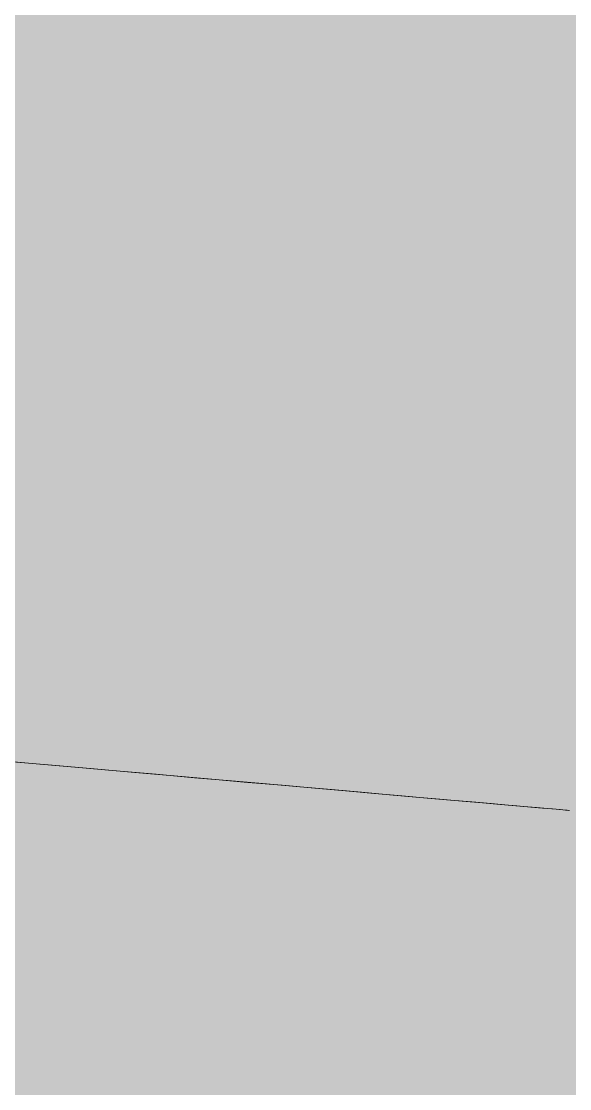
# Model space of a CAD drawing. Header units: millimetres. Extents: x 632 to 546626, y -3890 to 22200.
# Drawn here: x 389767.731 to 389769.731, y 16887.48 to 16891.371 of the extents above; entities that cross this region are included whole.
import ezdxf

# ---------------------------------------------------------------- set-up
doc = ezdxf.new("R2010")
doc.units = ezdxf.units.MM
doc.layers.add('A-270-M_ROOF', color=132, linetype='Continuous', lineweight=13)
doc.layers.add('A-770-ME_FFE_SA', color=91, linetype='Continuous', lineweight=13)

# ---------------------------------------------------------------- blocks, each defined once
blk = doc.blocks.new('Static Line_Sayfa_Metal Deck_Pan Mount - Up to 15 _ pitch - Max 2 Users-1845519-S6_501-SECTION A6')
at = {"layer": 'A-770-ME_FFE_SA', "lineweight": 5, "transparency": 33554432}
for points in [[(4567736.1194, 16883.1307), (4567740.3464, 16931.4452), (4567541.1074, 16948.8763), (4567536.8805, 16900.5619), (4567715.6604, 16884.9207)], [(4567736.1194, 16883.1307), (4567740.3464, 16931.4452), (4567541.1074, 16948.8763), (4567536.8805, 16900.5619), (4567715.6604, 16884.9207)], [(4567736.1194, 16883.1307), (4567740.3464, 16931.4452), (4567541.1074, 16948.8763), (4567536.8805, 16900.5619), (4567715.6604, 16884.9207)], [(4567736.1194, 16883.1307), (4567740.3464, 16931.4452), (4567541.1074, 16948.8763), (4567536.8805, 16900.5619), (4567715.6604, 16884.9207)], [(4567736.1194, 16883.1307), (4567740.3464, 16931.4452), (4567541.1074, 16948.8763), (4567536.8805, 16900.5619), (4567715.6604, 16884.9207)], [(4567736.1194, 16883.1307), (4567740.3464, 16931.4452), (4567541.1074, 16948.8763), (4567536.8805, 16900.5619), (4567715.6604, 16884.9207)], [(4567736.1194, 16883.1307), (4567740.3464, 16931.4452), (4567541.1074, 16948.8763), (4567536.8805, 16900.5619), (4567715.6604, 16884.9207)], [(4567736.1194, 16883.1307), (4567740.3464, 16931.4452), (4567541.1074, 16948.8763), (4567536.8805, 16900.5619), (4567715.6604, 16884.9207)], [(4567736.1194, 16883.1307), (4567740.3464, 16931.4452), (4567541.1075, 16948.8763), (4567536.8805, 16900.5619), (4567715.6604, 16884.9207)], [(4567736.1194, 16883.1307), (4567740.3464, 16931.4452), (4567541.1074, 16948.8763), (4567536.8805, 16900.5619), (4567715.6604, 16884.9207)], [(4567735.9451, 16881.1383), (4567740.1721, 16929.4528), (4567540.9331, 16946.8839), (4567536.7062, 16898.5695), (4567715.6604, 16882.913)], [(4567735.9451, 16881.1383), (4567740.1721, 16929.4528), (4567540.9331, 16946.8839), (4567536.7062, 16898.5695), (4567715.6604, 16882.913)], [(4567735.9451, 16881.1383), (4567740.1721, 16929.4528), (4567540.9331, 16946.8839), (4567536.7062, 16898.5695), (4567715.6604, 16882.913)], [(4567735.9451, 16881.1383), (4567740.1721, 16929.4528), (4567540.9331, 16946.8839), (4567536.7062, 16898.5695), (4567715.6604, 16882.913)], [(4567735.9451, 16881.1383), (4567740.1721, 16929.4528), (4567540.9331, 16946.8839), (4567536.7062, 16898.5695), (4567715.6604, 16882.913)], [(4567735.9451, 16881.1383), (4567740.1721, 16929.4528), (4567540.9331, 16946.8839), (4567536.7062, 16898.5695), (4567715.6604, 16882.913)], [(4567735.9451, 16881.1383), (4567740.1721, 16929.4528), (4567540.9331, 16946.8839), (4567536.7062, 16898.5695), (4567715.6604, 16882.913)], [(4567735.9451, 16881.1383), (4567740.1721, 16929.4528), (4567540.9331, 16946.8839), (4567536.7062, 16898.5695), (4567715.6604, 16882.913)], [(4567735.9451, 16881.1383), (4567740.1721, 16929.4528), (4567540.9331, 16946.8839), (4567536.7062, 16898.5695), (4567715.6604, 16882.913)], [(4567735.9451, 16881.1383), (4567740.1721, 16929.4528), (4567540.9331, 16946.8839), (4567536.7062, 16898.5695), (4567715.6604, 16882.913)]]:
    blk.add_hatch(color=256, dxfattribs=at).paths.add_polyline_path(points)
at = {"layer": 'A-770-ME_FFE_SA', "lineweight": 5}
for p, q in [((4567725.3247, 16888.6651), (4567725.1641, 16888.6791)), ((4567725.3247, 16888.6651), (4567725.1641, 16888.6791)), ((4567725.3247, 16888.6651), (4567725.1641, 16888.6791)), ((4567725.3247, 16888.6651), (4567725.1641, 16888.6791)), ((4567725.3247, 16888.6651), (4567725.1641, 16888.6791)), ((4567725.3247, 16888.6651), (4567725.1641, 16888.6791)), ((4567725.3247, 16888.6651), (4567725.1641, 16888.6791)), ((4567725.3247, 16888.6651), (4567725.1641, 16888.6791)), ((4567725.3247, 16888.6651), (4567725.1641, 16888.6791)), ((4567725.3247, 16888.6651), (4567725.1641, 16888.6791)), ((4567725.2386, 16888.6726), (4567725.397, 16888.6588)), ((4567725.2386, 16888.6726), (4567725.397, 16888.6588)), ((4567725.2386, 16888.6726), (4567725.397, 16888.6588)), ((4567725.2386, 16888.6726), (4567725.397, 16888.6588)), ((4567725.2386, 16888.6726), (4567725.397, 16888.6588)), ((4567725.2386, 16888.6726), (4567725.397, 16888.6588)), ((4567725.2386, 16888.6726), (4567725.397, 16888.6588)), ((4567725.2386, 16888.6726), (4567725.397, 16888.6588)), ((4567725.2386, 16888.6726), (4567725.397, 16888.6588)), ((4567725.2386, 16888.6726), (4567725.397, 16888.6588)), ((4567725.4805, 16888.6515), (4567725.3247, 16888.6651)), ((4567725.4805, 16888.6515), (4567725.3247, 16888.6651)), ((4567725.4805, 16888.6515), (4567725.3247, 16888.6651)), ((4567725.4805, 16888.6515), (4567725.3247, 16888.6651)), ((4567725.4805, 16888.6515), (4567725.3247, 16888.6651)), ((4567725.4805, 16888.6515), (4567725.3247, 16888.6651)), ((4567725.4805, 16888.6515), (4567725.3247, 16888.6651)), ((4567725.4805, 16888.6515), (4567725.3247, 16888.6651)), ((4567725.4805, 16888.6515), (4567725.3247, 16888.6651)), ((4567725.4805, 16888.6515), (4567725.3247, 16888.6651)), ((4567725.397, 16888.6588), (4567725.5506, 16888.6453)), ((4567725.397, 16888.6588), (4567725.5506, 16888.6453)), ((4567725.397, 16888.6588), (4567725.5506, 16888.6453)), ((4567725.397, 16888.6588), (4567725.5506, 16888.6453)), ((4567725.397, 16888.6588), (4567725.5506, 16888.6453)), ((4567725.397, 16888.6588), (4567725.5506, 16888.6453)), ((4567725.397, 16888.6588), (4567725.5506, 16888.6453)), ((4567725.397, 16888.6588), (4567725.5506, 16888.6453)), ((4567725.397, 16888.6588), (4567725.5506, 16888.6453)), ((4567725.397, 16888.6588), (4567725.5506, 16888.6453)), ((4567725.6313, 16888.6383), (4567725.4805, 16888.6515)), ((4567725.6313, 16888.6383), (4567725.4805, 16888.6515)), ((4567725.6313, 16888.6383), (4567725.4805, 16888.6515)), ((4567725.6313, 16888.6383), (4567725.4805, 16888.6515)), ((4567725.6313, 16888.6383), (4567725.4805, 16888.6515)), ((4567725.6313, 16888.6383), (4567725.4805, 16888.6515)), ((4567725.6313, 16888.6383), (4567725.4805, 16888.6515)), ((4567725.6313, 16888.6383), (4567725.4805, 16888.6515)), ((4567725.6313, 16888.6383), (4567725.4805, 16888.6515)), ((4567725.6313, 16888.6383), (4567725.4805, 16888.6515)), ((4567725.5506, 16888.6453), (4567725.6989, 16888.6324)), ((4567725.5506, 16888.6453), (4567725.6989, 16888.6324)), ((4567725.5506, 16888.6453), (4567725.6989, 16888.6324)), ((4567725.5506, 16888.6453), (4567725.6989, 16888.6324)), ((4567725.5506, 16888.6453), (4567725.6989, 16888.6324)), ((4567725.5506, 16888.6453), (4567725.6989, 16888.6324)), ((4567725.5506, 16888.6453), (4567725.6989, 16888.6324)), ((4567725.5506, 16888.6453), (4567725.6989, 16888.6324)), ((4567725.5506, 16888.6453), (4567725.6989, 16888.6324)), ((4567725.5506, 16888.6453), (4567725.6989, 16888.6324)), ((4567725.5506, 16888.6453), (4567725.6989, 16888.6324)), ((4567725.7767, 16888.6255), (4567725.6313, 16888.6383)), ((4567725.7767, 16888.6255), (4567725.6313, 16888.6383)), ((4567725.7767, 16888.6255), (4567725.6313, 16888.6383)), ((4567725.7767, 16888.6255), (4567725.6313, 16888.6383)), ((4567725.7767, 16888.6255), (4567725.6313, 16888.6383)), ((4567725.7767, 16888.6255), (4567725.6313, 16888.6383)), ((4567725.7767, 16888.6255), (4567725.6313, 16888.6383)), ((4567725.7767, 16888.6255), (4567725.6313, 16888.6383)), ((4567725.7767, 16888.6255), (4567725.6313, 16888.6383)), ((4567725.7767, 16888.6255), (4567725.6313, 16888.6383)), ((4567725.6989, 16888.6324), (4567725.8418, 16888.6198)), ((4567725.6989, 16888.6324), (4567725.8418, 16888.6198)), ((4567725.6989, 16888.6324), (4567725.8418, 16888.6198)), ((4567725.6989, 16888.6324), (4567725.8418, 16888.6198)), ((4567725.6989, 16888.6324), (4567725.8418, 16888.6198)), ((4567725.6989, 16888.6324), (4567725.8418, 16888.6198)), ((4567725.6989, 16888.6324), (4567725.8418, 16888.6198)), ((4567725.6989, 16888.6324), (4567725.8418, 16888.6198)), ((4567725.6989, 16888.6324), (4567725.8418, 16888.6198)), ((4567725.6989, 16888.6324), (4567725.8418, 16888.6198)), ((4567725.9167, 16888.6133), (4567725.7767, 16888.6255)), ((4567725.9167, 16888.6133), (4567725.7767, 16888.6255)), ((4567725.9167, 16888.6133), (4567725.7767, 16888.6255)), ((4567725.9167, 16888.6133), (4567725.7767, 16888.6255)), ((4567725.9167, 16888.6133), (4567725.7767, 16888.6255)), ((4567725.9167, 16888.6133), (4567725.7767, 16888.6255)), ((4567725.9167, 16888.6133), (4567725.7767, 16888.6255)), ((4567725.9167, 16888.6133), (4567725.7767, 16888.6255)), ((4567725.9167, 16888.6133), (4567725.7767, 16888.6255)), ((4567725.9167, 16888.6133), (4567725.7767, 16888.6255)), ((4567725.8418, 16888.6198), (4567725.9791, 16888.6078)), ((4567725.8418, 16888.6198), (4567725.9791, 16888.6078)), ((4567725.8418, 16888.6198), (4567725.9791, 16888.6078)), ((4567725.8418, 16888.6198), (4567725.9791, 16888.6078)), ((4567725.8418, 16888.6198), (4567725.9791, 16888.6078)), ((4567725.8418, 16888.6198), (4567725.9791, 16888.6078)), ((4567725.8418, 16888.6198), (4567725.9791, 16888.6078)), ((4567725.8418, 16888.6198), (4567725.9791, 16888.6078)), ((4567725.8418, 16888.6198), (4567725.9791, 16888.6078)), ((4567725.8418, 16888.6198), (4567725.9791, 16888.6078)), ((4567726.0508, 16888.6016), (4567725.9167, 16888.6133)), ((4567726.0508, 16888.6016), (4567725.9167, 16888.6133)), ((4567726.0508, 16888.6016), (4567725.9167, 16888.6133)), ((4567726.0508, 16888.6016), (4567725.9167, 16888.6133)), ((4567726.0508, 16888.6016), (4567725.9167, 16888.6133)), ((4567726.0508, 16888.6016), (4567725.9167, 16888.6133)), ((4567726.0508, 16888.6016), (4567725.9167, 16888.6133)), ((4567726.0508, 16888.6016), (4567725.9167, 16888.6133)), ((4567726.0508, 16888.6016), (4567725.9167, 16888.6133)), ((4567726.0508, 16888.6016), (4567725.9167, 16888.6133)), ((4567725.9791, 16888.6078), (4567726.1105, 16888.5963)), ((4567725.9791, 16888.6078), (4567726.1105, 16888.5963)), ((4567725.9791, 16888.6078), (4567726.1105, 16888.5963)), ((4567725.9791, 16888.6078), (4567726.1105, 16888.5963)), ((4567725.9791, 16888.6078), (4567726.1105, 16888.5963)), ((4567725.9791, 16888.6078), (4567726.1105, 16888.5963)), ((4567725.9791, 16888.6078), (4567726.1105, 16888.5963)), ((4567725.9791, 16888.6078), (4567726.1105, 16888.5963)), ((4567725.9791, 16888.6078), (4567726.1105, 16888.5963)), ((4567725.9791, 16888.6078), (4567726.1105, 16888.5963)), ((4567725.9791, 16888.6078), (4567726.1105, 16888.5963)), ((4567726.1789, 16888.5904), (4567726.0508, 16888.6016)), ((4567726.1789, 16888.5904), (4567726.0508, 16888.6016)), ((4567726.1789, 16888.5904), (4567726.0508, 16888.6016)), ((4567726.1789, 16888.5904), (4567726.0508, 16888.6016)), ((4567726.1789, 16888.5904), (4567726.0508, 16888.6016)), ((4567726.1789, 16888.5904), (4567726.0508, 16888.6016)), ((4567726.1789, 16888.5904), (4567726.0508, 16888.6016)), ((4567726.1789, 16888.5904), (4567726.0508, 16888.6016)), ((4567726.1789, 16888.5904), (4567726.0508, 16888.6016)), ((4567726.1789, 16888.5904), (4567726.0508, 16888.6016)), ((4567726.1105, 16888.5963), (4567726.2359, 16888.5854)), ((4567726.1105, 16888.5963), (4567726.2359, 16888.5854)), ((4567726.1105, 16888.5963), (4567726.2359, 16888.5854)), ((4567726.1105, 16888.5963), (4567726.2359, 16888.5854)), ((4567726.1105, 16888.5963), (4567726.2359, 16888.5854)), ((4567726.1105, 16888.5963), (4567726.2359, 16888.5854)), ((4567726.1105, 16888.5963), (4567726.2359, 16888.5854)), ((4567726.1105, 16888.5963), (4567726.2359, 16888.5854)), ((4567726.1105, 16888.5963), (4567726.2359, 16888.5854)), ((4567726.1105, 16888.5963), (4567726.2359, 16888.5854)), ((4567726.1105, 16888.5963), (4567726.2359, 16888.5854)), ((4567726.3009, 16888.5797), (4567726.1789, 16888.5904)), ((4567726.3009, 16888.5797), (4567726.1789, 16888.5904)), ((4567726.3009, 16888.5797), (4567726.1789, 16888.5904)), ((4567726.3009, 16888.5797), (4567726.1789, 16888.5904)), ((4567726.3009, 16888.5797), (4567726.1789, 16888.5904)), ((4567726.3009, 16888.5797), (4567726.1789, 16888.5904)), ((4567726.3009, 16888.5797), (4567726.1789, 16888.5904)), ((4567726.3009, 16888.5797), (4567726.1789, 16888.5904)), ((4567726.3009, 16888.5797), (4567726.1789, 16888.5904)), ((4567726.3009, 16888.5797), (4567726.1789, 16888.5904)), ((4567726.3009, 16888.5797), (4567726.1789, 16888.5904)), ((4567726.2359, 16888.5854), (4567726.3549, 16888.575)), ((4567726.2359, 16888.5854), (4567726.3549, 16888.575)), ((4567726.2359, 16888.5854), (4567726.3549, 16888.575)), ((4567726.2359, 16888.5854), (4567726.3549, 16888.575)), ((4567726.2359, 16888.5854), (4567726.3549, 16888.575)), ((4567726.2359, 16888.5854), (4567726.3549, 16888.575)), ((4567726.2359, 16888.5854), (4567726.3549, 16888.575)), ((4567726.2359, 16888.5854), (4567726.3549, 16888.575)), ((4567726.2359, 16888.5854), (4567726.3549, 16888.575)), ((4567726.2359, 16888.5854), (4567726.3549, 16888.575)), ((4567726.2359, 16888.5854), (4567726.3549, 16888.575)), ((4567726.4165, 16888.5696), (4567726.3009, 16888.5797)), ((4567726.4165, 16888.5696), (4567726.3009, 16888.5797)), ((4567726.4165, 16888.5696), (4567726.3009, 16888.5797)), ((4567726.4165, 16888.5696), (4567726.3009, 16888.5797)), ((4567726.4165, 16888.5696), (4567726.3009, 16888.5797)), ((4567726.4165, 16888.5696), (4567726.3009, 16888.5797)), ((4567726.4165, 16888.5696), (4567726.3009, 16888.5797)), ((4567726.4165, 16888.5696), (4567726.3009, 16888.5797)), ((4567726.4165, 16888.5696), (4567726.3009, 16888.5797)), ((4567726.4165, 16888.5696), (4567726.3009, 16888.5797)), ((4567726.4165, 16888.5696), (4567726.3009, 16888.5797)), ((4567726.4165, 16888.5696), (4567726.3009, 16888.5797)), ((4567726.3549, 16888.575), (4567726.4675, 16888.5651)), ((4567726.3549, 16888.575), (4567726.4675, 16888.5651)), ((4567726.3549, 16888.575), (4567726.4675, 16888.5651)), ((4567726.3549, 16888.575), (4567726.4675, 16888.5651)), ((4567726.3549, 16888.575), (4567726.4675, 16888.5651)), ((4567726.3549, 16888.575), (4567726.4675, 16888.5651)), ((4567726.3549, 16888.575), (4567726.4675, 16888.5651)), ((4567726.3549, 16888.575), (4567726.4675, 16888.5651)), ((4567726.3549, 16888.575), (4567726.4675, 16888.5651)), ((4567726.3549, 16888.575), (4567726.4675, 16888.5651)), ((4567726.5255, 16888.56), (4567726.4165, 16888.5696)), ((4567726.5255, 16888.56), (4567726.4165, 16888.5696)), ((4567726.5255, 16888.56), (4567726.4165, 16888.5696)), ((4567726.5255, 16888.56), (4567726.4165, 16888.5696)), ((4567726.5255, 16888.56), (4567726.4165, 16888.5696)), ((4567726.5255, 16888.56), (4567726.4165, 16888.5696)), ((4567726.5255, 16888.56), (4567726.4165, 16888.5696)), ((4567726.5255, 16888.56), (4567726.4165, 16888.5696)), ((4567726.5255, 16888.56), (4567726.4165, 16888.5696)), ((4567726.5255, 16888.56), (4567726.4165, 16888.5696)), ((4567726.5255, 16888.56), (4567726.4165, 16888.5696)), ((4567726.5255, 16888.56), (4567726.4165, 16888.5696)), ((4567726.4675, 16888.5651), (4567726.5734, 16888.5558)), ((4567726.4675, 16888.5651), (4567726.5734, 16888.5558)), ((4567726.4675, 16888.5651), (4567726.5734, 16888.5558)), ((4567726.4675, 16888.5651), (4567726.5734, 16888.5558)), ((4567726.4675, 16888.5651), (4567726.5734, 16888.5558)), ((4567726.4675, 16888.5651), (4567726.5734, 16888.5558)), ((4567726.4675, 16888.5651), (4567726.5734, 16888.5558)), ((4567726.4675, 16888.5651), (4567726.5734, 16888.5558)), ((4567726.4675, 16888.5651), (4567726.5734, 16888.5558)), ((4567726.4675, 16888.5651), (4567726.5734, 16888.5558)), ((4567726.6278, 16888.5511), (4567726.5255, 16888.56)), ((4567726.6278, 16888.5511), (4567726.5255, 16888.56)), ((4567726.6278, 16888.5511), (4567726.5255, 16888.56)), ((4567726.6278, 16888.5511), (4567726.5255, 16888.56)), ((4567726.6278, 16888.5511), (4567726.5255, 16888.56)), ((4567726.6278, 16888.5511), (4567726.5255, 16888.56)), ((4567726.6278, 16888.5511), (4567726.5255, 16888.56)), ((4567726.6278, 16888.5511), (4567726.5255, 16888.56)), ((4567726.6278, 16888.5511), (4567726.5255, 16888.56)), ((4567726.6278, 16888.5511), (4567726.5255, 16888.56)), ((4567726.6278, 16888.5511), (4567726.5255, 16888.56)), ((4567726.5734, 16888.5558), (4567726.6726, 16888.5472)), ((4567726.5734, 16888.5558), (4567726.6726, 16888.5472)), ((4567726.5734, 16888.5558), (4567726.6726, 16888.5472)), ((4567726.5734, 16888.5558), (4567726.6726, 16888.5472)), ((4567726.5734, 16888.5558), (4567726.6726, 16888.5472)), ((4567726.5734, 16888.5558), (4567726.6726, 16888.5472)), ((4567726.5734, 16888.5558), (4567726.6726, 16888.5472)), ((4567726.5734, 16888.5558), (4567726.6726, 16888.5472)), ((4567726.5734, 16888.5558), (4567726.6726, 16888.5472)), ((4567726.5734, 16888.5558), (4567726.6726, 16888.5472)), ((4567726.7232, 16888.5427), (4567726.6278, 16888.5511)), ((4567726.7232, 16888.5427), (4567726.6278, 16888.5511)), ((4567726.7232, 16888.5427), (4567726.6278, 16888.5511)), ((4567726.7232, 16888.5427), (4567726.6278, 16888.5511)), ((4567726.7232, 16888.5427), (4567726.6278, 16888.5511)), ((4567726.7232, 16888.5427), (4567726.6278, 16888.5511)), ((4567726.7232, 16888.5427), (4567726.6278, 16888.5511)), ((4567726.7232, 16888.5427), (4567726.6278, 16888.5511)), ((4567726.7232, 16888.5427), (4567726.6278, 16888.5511)), ((4567726.7232, 16888.5427), (4567726.6278, 16888.5511)), ((4567726.6726, 16888.5472), (4567726.7647, 16888.5391)), ((4567726.6726, 16888.5472), (4567726.7647, 16888.5391)), ((4567726.6726, 16888.5472), (4567726.7647, 16888.5391)), ((4567726.6726, 16888.5472), (4567726.7647, 16888.5391)), ((4567726.6726, 16888.5472), (4567726.7647, 16888.5391)), ((4567726.6726, 16888.5472), (4567726.7647, 16888.5391)), ((4567726.6726, 16888.5472), (4567726.7647, 16888.5391)), ((4567726.6726, 16888.5472), (4567726.7647, 16888.5391)), ((4567726.6726, 16888.5472), (4567726.7647, 16888.5391)), ((4567726.6726, 16888.5472), (4567726.7647, 16888.5391)), ((4567726.8115, 16888.535), (4567726.7232, 16888.5427)), ((4567726.8115, 16888.535), (4567726.7232, 16888.5427)), ((4567726.8115, 16888.535), (4567726.7232, 16888.5427)), ((4567726.8115, 16888.535), (4567726.7232, 16888.5427)), ((4567726.8115, 16888.535), (4567726.7232, 16888.5427)), ((4567726.8115, 16888.535), (4567726.7232, 16888.5427)), ((4567726.8115, 16888.535), (4567726.7232, 16888.5427)), ((4567726.8115, 16888.535), (4567726.7232, 16888.5427)), ((4567726.8115, 16888.535), (4567726.7232, 16888.5427)), ((4567726.8115, 16888.535), (4567726.7232, 16888.5427)), ((4567726.7647, 16888.5391), (4567726.8497, 16888.5317)), ((4567726.7647, 16888.5391), (4567726.8497, 16888.5317)), ((4567726.7647, 16888.5391), (4567726.8497, 16888.5317)), ((4567726.7647, 16888.5391), (4567726.8497, 16888.5317)), ((4567726.7647, 16888.5391), (4567726.8497, 16888.5317)), ((4567726.7647, 16888.5391), (4567726.8497, 16888.5317)), ((4567726.7647, 16888.5391), (4567726.8497, 16888.5317)), ((4567726.7647, 16888.5391), (4567726.8497, 16888.5317)), ((4567726.7647, 16888.5391), (4567726.8497, 16888.5317)), ((4567726.7647, 16888.5391), (4567726.8497, 16888.5317)), ((4567726.8926, 16888.5279), (4567726.8115, 16888.535)), ((4567726.8926, 16888.5279), (4567726.8115, 16888.535)), ((4567726.8926, 16888.5279), (4567726.8115, 16888.535)), ((4567726.8926, 16888.5279), (4567726.8115, 16888.535)), ((4567726.8926, 16888.5279), (4567726.8115, 16888.535)), ((4567726.8926, 16888.5279), (4567726.8115, 16888.535)), ((4567726.8926, 16888.5279), (4567726.8115, 16888.535)), ((4567726.8926, 16888.5279), (4567726.8115, 16888.535)), ((4567726.8926, 16888.5279), (4567726.8115, 16888.535)), ((4567726.8926, 16888.5279), (4567726.8115, 16888.535)), ((4567726.8926, 16888.5279), (4567726.8115, 16888.535)), ((4567726.8497, 16888.5317), (4567726.9275, 16888.5249)), ((4567726.8497, 16888.5317), (4567726.9275, 16888.5249)), ((4567726.8497, 16888.5317), (4567726.9275, 16888.5249)), ((4567726.8497, 16888.5317), (4567726.9275, 16888.5249)), ((4567726.8497, 16888.5317), (4567726.9275, 16888.5249)), ((4567726.8497, 16888.5317), (4567726.9275, 16888.5249)), ((4567726.8497, 16888.5317), (4567726.9275, 16888.5249)), ((4567726.8497, 16888.5317), (4567726.9275, 16888.5249)), ((4567726.8497, 16888.5317), (4567726.9275, 16888.5249)), ((4567726.8497, 16888.5317), (4567726.9275, 16888.5249)), ((4567726.9664, 16888.5215), (4567726.8926, 16888.5279)), ((4567726.9664, 16888.5215), (4567726.8926, 16888.5279)), ((4567726.9664, 16888.5215), (4567726.8926, 16888.5279)), ((4567726.9664, 16888.5215), (4567726.8926, 16888.5279)), ((4567726.9664, 16888.5215), (4567726.8926, 16888.5279)), ((4567726.9664, 16888.5215), (4567726.8926, 16888.5279)), ((4567726.9664, 16888.5215), (4567726.8926, 16888.5279)), ((4567726.9664, 16888.5215), (4567726.8926, 16888.5279)), ((4567726.9664, 16888.5215), (4567726.8926, 16888.5279)), ((4567726.9664, 16888.5215), (4567726.8926, 16888.5279)), ((4567726.9275, 16888.5249), (4567726.9979, 16888.5187)), ((4567726.9275, 16888.5249), (4567726.9979, 16888.5187)), ((4567726.9275, 16888.5249), (4567726.9979, 16888.5187)), ((4567726.9275, 16888.5249), (4567726.9979, 16888.5187)), ((4567726.9275, 16888.5249), (4567726.9979, 16888.5187)), ((4567726.9275, 16888.5249), (4567726.9979, 16888.5187)), ((4567726.9275, 16888.5249), (4567726.9979, 16888.5187)), ((4567726.9275, 16888.5249), (4567726.9979, 16888.5187)), ((4567726.9275, 16888.5249), (4567726.9979, 16888.5187)), ((4567726.9275, 16888.5249), (4567726.9979, 16888.5187)), ((4567727.0327, 16888.5157), (4567726.9664, 16888.5215)), ((4567727.0327, 16888.5157), (4567726.9664, 16888.5215)), ((4567727.0327, 16888.5157), (4567726.9664, 16888.5215)), ((4567727.0327, 16888.5157), (4567726.9664, 16888.5215)), ((4567727.0327, 16888.5157), (4567726.9664, 16888.5215)), ((4567727.0327, 16888.5157), (4567726.9664, 16888.5215)), ((4567727.0327, 16888.5157), (4567726.9664, 16888.5215)), ((4567727.0327, 16888.5157), (4567726.9664, 16888.5215)), ((4567727.0327, 16888.5157), (4567726.9664, 16888.5215)), ((4567727.0327, 16888.5157), (4567726.9664, 16888.5215)), ((4567726.9979, 16888.5187), (4567727.0607, 16888.5132)), ((4567726.9979, 16888.5187), (4567727.0607, 16888.5132)), ((4567726.9979, 16888.5187), (4567727.0607, 16888.5132)), ((4567726.9979, 16888.5187), (4567727.0607, 16888.5132)), ((4567726.9979, 16888.5187), (4567727.0607, 16888.5132)), ((4567726.9979, 16888.5187), (4567727.0607, 16888.5132)), ((4567726.9979, 16888.5187), (4567727.0607, 16888.5132)), ((4567726.9979, 16888.5187), (4567727.0607, 16888.5132)), ((4567726.9979, 16888.5187), (4567727.0607, 16888.5132)), ((4567726.9979, 16888.5187), (4567727.0607, 16888.5132)), ((4567727.0915, 16888.5105), (4567727.0327, 16888.5157)), ((4567727.0915, 16888.5105), (4567727.0327, 16888.5157)), ((4567727.0915, 16888.5105), (4567727.0327, 16888.5157)), ((4567727.0915, 16888.5105), (4567727.0327, 16888.5157)), ((4567727.0915, 16888.5105), (4567727.0327, 16888.5157)), ((4567727.0915, 16888.5105), (4567727.0327, 16888.5157)), ((4567727.0915, 16888.5105), (4567727.0327, 16888.5157)), ((4567727.0915, 16888.5105), (4567727.0327, 16888.5157)), ((4567727.0915, 16888.5105), (4567727.0327, 16888.5157)), ((4567727.0915, 16888.5105), (4567727.0327, 16888.5157)), ((4567727.0607, 16888.5132), (4567727.116, 16888.5084)), ((4567727.0607, 16888.5132), (4567727.116, 16888.5084)), ((4567727.0607, 16888.5132), (4567727.116, 16888.5084)), ((4567727.0607, 16888.5132), (4567727.116, 16888.5084)), ((4567727.0607, 16888.5132), (4567727.116, 16888.5084)), ((4567727.0607, 16888.5132), (4567727.116, 16888.5084)), ((4567727.0607, 16888.5132), (4567727.116, 16888.5084)), ((4567727.0607, 16888.5132), (4567727.116, 16888.5084)), ((4567727.0607, 16888.5132), (4567727.116, 16888.5084)), ((4567727.0607, 16888.5132), (4567727.116, 16888.5084)), ((4567727.1427, 16888.506), (4567727.0915, 16888.5105)), ((4567727.1427, 16888.506), (4567727.0915, 16888.5105)), ((4567727.1427, 16888.506), (4567727.0915, 16888.5105)), ((4567727.1427, 16888.506), (4567727.0915, 16888.5105)), ((4567727.1427, 16888.506), (4567727.0915, 16888.5105)), ((4567727.1427, 16888.506), (4567727.0915, 16888.5105)), ((4567727.1427, 16888.506), (4567727.0915, 16888.5105)), ((4567727.1427, 16888.506), (4567727.0915, 16888.5105)), ((4567727.1427, 16888.506), (4567727.0915, 16888.5105)), ((4567727.1427, 16888.506), (4567727.0915, 16888.5105)), ((4567727.1427, 16888.506), (4567727.0915, 16888.5105)), ((4567727.116, 16888.5084), (4567727.1636, 16888.5042)), ((4567727.116, 16888.5084), (4567727.1636, 16888.5042)), ((4567727.116, 16888.5084), (4567727.1636, 16888.5042)), ((4567727.116, 16888.5084), (4567727.1636, 16888.5042)), ((4567727.116, 16888.5084), (4567727.1636, 16888.5042)), ((4567727.116, 16888.5084), (4567727.1636, 16888.5042)), ((4567727.116, 16888.5084), (4567727.1636, 16888.5042)), ((4567727.116, 16888.5084), (4567727.1636, 16888.5042)), ((4567727.116, 16888.5084), (4567727.1636, 16888.5042)), ((4567727.116, 16888.5084), (4567727.1636, 16888.5042)), ((4567727.1861, 16888.5022), (4567727.1427, 16888.506)), ((4567727.1861, 16888.5022), (4567727.1427, 16888.506)), ((4567727.1861, 16888.5022), (4567727.1427, 16888.506)), ((4567727.1861, 16888.5022), (4567727.1427, 16888.506)), ((4567727.1861, 16888.5022), (4567727.1427, 16888.506)), ((4567727.1861, 16888.5022), (4567727.1427, 16888.506)), ((4567727.1861, 16888.5022), (4567727.1427, 16888.506)), ((4567727.1861, 16888.5022), (4567727.1427, 16888.506)), ((4567727.1861, 16888.5022), (4567727.1427, 16888.506)), ((4567727.1861, 16888.5022), (4567727.1427, 16888.506)), ((4567727.1861, 16888.5022), (4567727.1427, 16888.506)), ((4567727.1636, 16888.5042), (4567727.2034, 16888.5007)), ((4567727.1636, 16888.5042), (4567727.2034, 16888.5007)), ((4567727.1636, 16888.5042), (4567727.2034, 16888.5007)), ((4567727.1636, 16888.5042), (4567727.2034, 16888.5007)), ((4567727.1636, 16888.5042), (4567727.2034, 16888.5007)), ((4567727.1636, 16888.5042), (4567727.2034, 16888.5007)), ((4567727.1636, 16888.5042), (4567727.2034, 16888.5007)), ((4567727.1636, 16888.5042), (4567727.2034, 16888.5007)), ((4567727.1636, 16888.5042), (4567727.2034, 16888.5007)), ((4567727.1636, 16888.5042), (4567727.2034, 16888.5007)), ((4567727.2217, 16888.4991), (4567727.1861, 16888.5022)), ((4567727.2217, 16888.4991), (4567727.1861, 16888.5022)), ((4567727.2217, 16888.4991), (4567727.1861, 16888.5022)), ((4567727.2217, 16888.4991), (4567727.1861, 16888.5022)), ((4567727.2217, 16888.4991), (4567727.1861, 16888.5022)), ((4567727.2217, 16888.4991), (4567727.1861, 16888.5022)), ((4567727.2217, 16888.4991), (4567727.1861, 16888.5022)), ((4567727.2217, 16888.4991), (4567727.1861, 16888.5022)), ((4567727.2217, 16888.4991), (4567727.1861, 16888.5022)), ((4567727.2217, 16888.4991), (4567727.1861, 16888.5022)), ((4567727.2034, 16888.5007), (4567727.2354, 16888.4979)), ((4567727.2034, 16888.5007), (4567727.2354, 16888.4979)), ((4567727.2034, 16888.5007), (4567727.2354, 16888.4979)), ((4567727.2034, 16888.5007), (4567727.2354, 16888.4979)), ((4567727.2034, 16888.5007), (4567727.2354, 16888.4979)), ((4567727.2034, 16888.5007), (4567727.2354, 16888.4979)), ((4567727.2034, 16888.5007), (4567727.2354, 16888.4979)), ((4567727.2034, 16888.5007), (4567727.2354, 16888.4979)), ((4567727.2034, 16888.5007), (4567727.2354, 16888.4979)), ((4567727.2034, 16888.5007), (4567727.2355, 16888.4979)), ((4567727.2034, 16888.5007), (4567727.2354, 16888.4979)), ((4567727.2495, 16888.4967), (4567727.2217, 16888.4991)), ((4567727.2495, 16888.4967), (4567727.2217, 16888.4991)), ((4567727.2495, 16888.4967), (4567727.2217, 16888.4991)), ((4567727.2495, 16888.4967), (4567727.2217, 16888.4991)), ((4567727.2495, 16888.4967), (4567727.2217, 16888.4991)), ((4567727.2495, 16888.4967), (4567727.2217, 16888.4991)), ((4567727.2495, 16888.4967), (4567727.2217, 16888.4991)), ((4567727.2495, 16888.4967), (4567727.2217, 16888.4991)), ((4567727.2495, 16888.4967), (4567727.2217, 16888.4991)), ((4567727.2495, 16888.4967), (4567727.2217, 16888.4991)), ((4567727.2354, 16888.4979), (4567727.2596, 16888.4958)), ((4567727.2354, 16888.4979), (4567727.2596, 16888.4958)), ((4567727.2354, 16888.4979), (4567727.2596, 16888.4958)), ((4567727.2354, 16888.4979), (4567727.2596, 16888.4958)), ((4567727.2354, 16888.4979), (4567727.2596, 16888.4958)), ((4567727.2354, 16888.4979), (4567727.2596, 16888.4958)), ((4567727.2354, 16888.4979), (4567727.2596, 16888.4958)), ((4567727.2354, 16888.4979), (4567727.2596, 16888.4958)), ((4567727.2354, 16888.4979), (4567727.2596, 16888.4958)), ((4567727.2354, 16888.4979), (4567727.2596, 16888.4958)), ((4567727.2355, 16888.4979), (4567727.2596, 16888.4958)), ((4567727.2693, 16888.495), (4567727.2495, 16888.4967)), ((4567727.2693, 16888.495), (4567727.2495, 16888.4967)), ((4567727.2693, 16888.495), (4567727.2495, 16888.4967)), ((4567727.2693, 16888.495), (4567727.2495, 16888.4967)), ((4567727.2693, 16888.495), (4567727.2495, 16888.4967)), ((4567727.2693, 16888.495), (4567727.2495, 16888.4967)), ((4567727.2693, 16888.495), (4567727.2495, 16888.4967)), ((4567727.2693, 16888.495), (4567727.2495, 16888.4967)), ((4567727.2693, 16888.495), (4567727.2495, 16888.4967)), ((4567727.2693, 16888.495), (4567727.2495, 16888.4967)), ((4567727.2596, 16888.4958), (4567727.2758, 16888.4944)), ((4567727.2596, 16888.4958), (4567727.2758, 16888.4944)), ((4567727.2596, 16888.4958), (4567727.2758, 16888.4944)), ((4567727.2596, 16888.4958), (4567727.2758, 16888.4944)), ((4567727.2596, 16888.4958), (4567727.2758, 16888.4944)), ((4567727.2596, 16888.4958), (4567727.2758, 16888.4944)), ((4567727.2596, 16888.4958), (4567727.2758, 16888.4944)), ((4567727.2596, 16888.4958), (4567727.2758, 16888.4944)), ((4567727.2596, 16888.4958), (4567727.2758, 16888.4944)), ((4567727.2596, 16888.4958), (4567727.2758, 16888.4944)), ((4567727.2596, 16888.4958), (4567727.2758, 16888.4944)), ((4567727.2812, 16888.4939), (4567727.2693, 16888.495)), ((4567727.2812, 16888.4939), (4567727.2693, 16888.495)), ((4567727.2812, 16888.4939), (4567727.2693, 16888.495)), ((4567727.2812, 16888.4939), (4567727.2693, 16888.495)), ((4567727.2812, 16888.4939), (4567727.2693, 16888.495)), ((4567727.2812, 16888.4939), (4567727.2693, 16888.495)), ((4567727.2812, 16888.4939), (4567727.2693, 16888.495)), ((4567727.2812, 16888.4939), (4567727.2693, 16888.495)), ((4567727.2812, 16888.4939), (4567727.2693, 16888.495)), ((4567727.2812, 16888.4939), (4567727.2693, 16888.495)), ((4567727.2758, 16888.4944), (4567727.2841, 16888.4937)), ((4567727.2758, 16888.4944), (4567727.2841, 16888.4937)), ((4567727.2758, 16888.4944), (4567727.2841, 16888.4937)), ((4567727.2758, 16888.4944), (4567727.2841, 16888.4937)), ((4567727.2758, 16888.4944), (4567727.2841, 16888.4937)), ((4567727.2758, 16888.4944), (4567727.2841, 16888.4937)), ((4567727.2758, 16888.4944), (4567727.2841, 16888.4937)), ((4567727.2758, 16888.4944), (4567727.2841, 16888.4937)), ((4567727.2758, 16888.4944), (4567727.2841, 16888.4937)), ((4567727.2758, 16888.4944), (4567727.2841, 16888.4937)), ((4567727.2758, 16888.4944), (4567727.2841, 16888.4937))]:
    blk.add_line(p, q, dxfattribs=at)
at = {"layer": 'A-770-ME_FFE_SA', "lineweight": 5, "flags": 128}
for points in [[(4567727.2812, 16888.4939), (4567727.2693, 16888.495), (4567727.2495, 16888.4967), (4567727.2217, 16888.4991), (4567727.1861, 16888.5022), (4567727.1427, 16888.506), (4567727.0915, 16888.5105), (4567727.0327, 16888.5157), (4567726.9664, 16888.5215), (4567726.8926, 16888.5279), (4567726.8115, 16888.535), (4567726.7232, 16888.5427), (4567726.6278, 16888.5511), (4567726.5255, 16888.56), (4567726.4165, 16888.5696), (4567726.3009, 16888.5797), (4567726.1789, 16888.5904), (4567726.0508, 16888.6016), (4567725.9167, 16888.6133), (4567725.7767, 16888.6255), (4567725.6313, 16888.6383), (4567725.4805, 16888.6515), (4567725.3247, 16888.6651), (4567725.1641, 16888.6791)], [(4567727.2812, 16888.4939), (4567727.2693, 16888.495), (4567727.2495, 16888.4967), (4567727.2217, 16888.4991), (4567727.1861, 16888.5022), (4567727.1427, 16888.506), (4567727.0915, 16888.5105), (4567727.0327, 16888.5157), (4567726.9664, 16888.5215), (4567726.8926, 16888.5279), (4567726.8115, 16888.535), (4567726.7232, 16888.5427), (4567726.6278, 16888.5511), (4567726.5255, 16888.56), (4567726.4165, 16888.5696), (4567726.3009, 16888.5797), (4567726.1789, 16888.5904), (4567726.0508, 16888.6016), (4567725.9167, 16888.6133), (4567725.7767, 16888.6255), (4567725.6313, 16888.6383), (4567725.4805, 16888.6515), (4567725.3247, 16888.6651), (4567725.1641, 16888.6791)], [(4567727.2812, 16888.4939), (4567727.2693, 16888.495), (4567727.2495, 16888.4967), (4567727.2217, 16888.4991), (4567727.1861, 16888.5022), (4567727.1427, 16888.506), (4567727.0915, 16888.5105), (4567727.0327, 16888.5157), (4567726.9664, 16888.5215), (4567726.8926, 16888.5279), (4567726.8115, 16888.535), (4567726.7232, 16888.5427), (4567726.6278, 16888.5511), (4567726.5255, 16888.56), (4567726.4165, 16888.5696), (4567726.3009, 16888.5797), (4567726.179, 16888.5904), (4567726.0508, 16888.6016), (4567725.9167, 16888.6133), (4567725.7768, 16888.6255), (4567725.6313, 16888.6383), (4567725.4805, 16888.6515), (4567725.3247, 16888.6651), (4567725.1641, 16888.6791)], [(4567727.2812, 16888.4939), (4567727.2693, 16888.495), (4567727.2495, 16888.4967), (4567727.2217, 16888.4991), (4567727.1861, 16888.5022), (4567727.1427, 16888.506), (4567727.0915, 16888.5105), (4567727.0327, 16888.5157), (4567726.9664, 16888.5215), (4567726.8926, 16888.5279), (4567726.8115, 16888.535), (4567726.7232, 16888.5427), (4567726.6278, 16888.5511), (4567726.5255, 16888.56), (4567726.4165, 16888.5696), (4567726.3009, 16888.5797), (4567726.179, 16888.5904), (4567726.0508, 16888.6016), (4567725.9167, 16888.6133), (4567725.7768, 16888.6255), (4567725.6313, 16888.6383), (4567725.4805, 16888.6515), (4567725.3247, 16888.6651), (4567725.1641, 16888.6791)], [(4567727.2812, 16888.4939), (4567727.2693, 16888.495), (4567727.2495, 16888.4967), (4567727.2217, 16888.4991), (4567727.1861, 16888.5022), (4567727.1427, 16888.506), (4567727.0915, 16888.5105), (4567727.0327, 16888.5157), (4567726.9664, 16888.5215), (4567726.8926, 16888.5279), (4567726.8115, 16888.535), (4567726.7232, 16888.5427), (4567726.6278, 16888.5511), (4567726.5255, 16888.56), (4567726.4165, 16888.5696), (4567726.3009, 16888.5797), (4567726.1789, 16888.5904), (4567726.0508, 16888.6016), (4567725.9167, 16888.6133), (4567725.7767, 16888.6255), (4567725.6313, 16888.6383), (4567725.4805, 16888.6515), (4567725.3247, 16888.6651), (4567725.1641, 16888.6791)], [(4567725.2386, 16888.6726), (4567725.397, 16888.6588), (4567725.5506, 16888.6453), (4567725.6989, 16888.6324), (4567725.8418, 16888.6198), (4567725.9791, 16888.6078), (4567726.1105, 16888.5963), (4567726.2359, 16888.5854), (4567726.3549, 16888.575), (4567726.4675, 16888.5651), (4567726.5734, 16888.5558), (4567726.6726, 16888.5472), (4567726.7647, 16888.5391), (4567726.8497, 16888.5317), (4567726.9275, 16888.5249), (4567726.9979, 16888.5187), (4567727.0607, 16888.5132), (4567727.116, 16888.5084), (4567727.1636, 16888.5042), (4567727.2034, 16888.5007), (4567727.2354, 16888.4979), (4567727.2596, 16888.4958), (4567727.2758, 16888.4944), (4567727.2841, 16888.4937)], [(4567725.2386, 16888.6726), (4567725.397, 16888.6588), (4567725.5506, 16888.6453), (4567725.6989, 16888.6324), (4567725.8418, 16888.6198), (4567725.9791, 16888.6078), (4567726.1105, 16888.5963), (4567726.2359, 16888.5854), (4567726.3549, 16888.575), (4567726.4675, 16888.5651), (4567726.5734, 16888.5558), (4567726.6726, 16888.5472), (4567726.7647, 16888.5391), (4567726.8497, 16888.5317), (4567726.9275, 16888.5249), (4567726.9979, 16888.5187), (4567727.0607, 16888.5132), (4567727.116, 16888.5084), (4567727.1636, 16888.5042), (4567727.2034, 16888.5007), (4567727.2354, 16888.4979), (4567727.2596, 16888.4958), (4567727.2758, 16888.4944), (4567727.2841, 16888.4937)], [(4567725.2386, 16888.6726), (4567725.397, 16888.6588), (4567725.5506, 16888.6453), (4567725.6989, 16888.6324), (4567725.8418, 16888.6198), (4567725.9791, 16888.6078), (4567726.1105, 16888.5963), (4567726.2359, 16888.5854), (4567726.3549, 16888.575), (4567726.4675, 16888.5651), (4567726.5734, 16888.5558), (4567726.6726, 16888.5472), (4567726.7647, 16888.5391), (4567726.8497, 16888.5317), (4567726.9275, 16888.5249), (4567726.9979, 16888.5187), (4567727.0607, 16888.5132), (4567727.116, 16888.5084), (4567727.1636, 16888.5042), (4567727.2034, 16888.5007), (4567727.2354, 16888.4979), (4567727.2596, 16888.4958), (4567727.2758, 16888.4944), (4567727.2841, 16888.4937)], [(4567725.2386, 16888.6726), (4567725.397, 16888.6588), (4567725.5506, 16888.6453), (4567725.6989, 16888.6324), (4567725.8418, 16888.6198), (4567725.9791, 16888.6078), (4567726.1105, 16888.5963), (4567726.2359, 16888.5854), (4567726.3549, 16888.575), (4567726.4675, 16888.5651), (4567726.5734, 16888.5558), (4567726.6726, 16888.5472), (4567726.7647, 16888.5391), (4567726.8497, 16888.5317), (4567726.9275, 16888.5249), (4567726.9979, 16888.5187), (4567727.0607, 16888.5132), (4567727.116, 16888.5084), (4567727.1636, 16888.5042), (4567727.2034, 16888.5007), (4567727.2354, 16888.4979), (4567727.2596, 16888.4958), (4567727.2758, 16888.4944), (4567727.2841, 16888.4937)], [(4567725.4805, 16888.6515), (4567725.3247, 16888.6651), (4567725.1641, 16888.6791), (4567724.9988, 16888.6936), (4567724.8293, 16888.7084), (4567724.6558, 16888.7236), (4567724.4785, 16888.7391), (4567724.2977, 16888.7549), (4567724.1138, 16888.771), (4567723.927, 16888.7874), (4567723.7376, 16888.8039), (4567723.5459, 16888.8207), (4567723.3522, 16888.8377), (4567723.1569, 16888.8547)], [(4567726.1789, 16888.5904), (4567726.0508, 16888.6016), (4567725.9167, 16888.6133), (4567725.7767, 16888.6255), (4567725.6313, 16888.6383), (4567725.4805, 16888.6515), (4567725.3247, 16888.6651), (4567725.1641, 16888.6791), (4567724.9988, 16888.6936), (4567724.8293, 16888.7084), (4567724.6558, 16888.7236), (4567724.4785, 16888.7391), (4567724.2977, 16888.7549), (4567724.1138, 16888.771), (4567723.927, 16888.7874), (4567723.7376, 16888.8039), (4567723.5459, 16888.8207), (4567723.3523, 16888.8377), (4567723.1569, 16888.8547)], [(4567727.2812, 16888.4939), (4567727.2693, 16888.495), (4567727.2495, 16888.4967), (4567727.2217, 16888.4991), (4567727.1861, 16888.5022), (4567727.1427, 16888.506), (4567727.0915, 16888.5105), (4567727.0327, 16888.5157), (4567726.9664, 16888.5215), (4567726.8926, 16888.5279), (4567726.8115, 16888.535), (4567726.7232, 16888.5427), (4567726.6278, 16888.5511), (4567726.5255, 16888.56), (4567726.4165, 16888.5696), (4567726.3009, 16888.5797), (4567726.1789, 16888.5904), (4567726.0508, 16888.6016), (4567725.9167, 16888.6133), (4567725.7767, 16888.6255), (4567725.6313, 16888.6383), (4567725.4805, 16888.6515), (4567725.3247, 16888.6651), (4567725.1641, 16888.6791)], [(4567725.2386, 16888.6726), (4567725.397, 16888.6588), (4567725.5506, 16888.6453), (4567725.6989, 16888.6324), (4567725.8418, 16888.6198), (4567725.9791, 16888.6078), (4567726.1105, 16888.5963), (4567726.2359, 16888.5854), (4567726.3549, 16888.575), (4567726.4675, 16888.5651), (4567726.5734, 16888.5558), (4567726.6726, 16888.5472), (4567726.7647, 16888.5391), (4567726.8497, 16888.5317), (4567726.9275, 16888.5249), (4567726.9979, 16888.5187), (4567727.0607, 16888.5132), (4567727.116, 16888.5084), (4567727.1636, 16888.5042), (4567727.2034, 16888.5007), (4567727.2354, 16888.4979), (4567727.2596, 16888.4958), (4567727.2758, 16888.4944), (4567727.2841, 16888.4937)], [(4567725.2386, 16888.6726), (4567725.397, 16888.6588), (4567725.5506, 16888.6453), (4567725.6989, 16888.6324), (4567725.8418, 16888.6198), (4567725.9791, 16888.6078), (4567726.1105, 16888.5963), (4567726.2359, 16888.5854), (4567726.3549, 16888.575), (4567726.4675, 16888.5651), (4567726.5734, 16888.5558), (4567726.6726, 16888.5472), (4567726.7647, 16888.5391), (4567726.8497, 16888.5317), (4567726.9275, 16888.5249), (4567726.9979, 16888.5187), (4567727.0607, 16888.5132), (4567727.116, 16888.5084), (4567727.1636, 16888.5042), (4567727.2034, 16888.5007), (4567727.2355, 16888.4979), (4567727.2596, 16888.4958), (4567727.2758, 16888.4944), (4567727.2841, 16888.4937)], [(4567725.2386, 16888.6726), (4567725.397, 16888.6588), (4567725.5506, 16888.6453), (4567725.6989, 16888.6324), (4567725.8418, 16888.6198), (4567725.9791, 16888.6078), (4567726.1105, 16888.5963), (4567726.2359, 16888.5854), (4567726.3549, 16888.575), (4567726.4675, 16888.5651), (4567726.5734, 16888.5558), (4567726.6726, 16888.5472), (4567726.7647, 16888.5391), (4567726.8497, 16888.5317), (4567726.9275, 16888.5249), (4567726.9979, 16888.5187), (4567727.0607, 16888.5132), (4567727.116, 16888.5084), (4567727.1636, 16888.5042), (4567727.2034, 16888.5007), (4567727.2354, 16888.4979), (4567727.2596, 16888.4958), (4567727.2758, 16888.4944), (4567727.2841, 16888.4937)], [(4567723.8251, 16888.7963), (4567724.0133, 16888.7798), (4567724.1988, 16888.7636), (4567724.3813, 16888.7476), (4567724.5605, 16888.7319), (4567724.7361, 16888.7166), (4567724.9079, 16888.7016), (4567725.0754, 16888.6869), (4567725.2386, 16888.6726), (4567725.397, 16888.6588), (4567725.5506, 16888.6453), (4567725.6989, 16888.6324), (4567725.8418, 16888.6198), (4567725.9791, 16888.6078), (4567726.1105, 16888.5963)], [(4567725.6313, 16888.6383), (4567725.4805, 16888.6515), (4567725.3247, 16888.6651), (4567725.1641, 16888.6791), (4567724.9988, 16888.6936), (4567724.8293, 16888.7084), (4567724.6558, 16888.7236), (4567724.4785, 16888.7391), (4567724.2977, 16888.7549)], [(4567724.5605, 16888.7319), (4567724.7361, 16888.7166), (4567724.9079, 16888.7016), (4567725.0754, 16888.6869), (4567725.2386, 16888.6726), (4567725.397, 16888.6588), (4567725.5506, 16888.6453)], [(4567725.4805, 16888.6515), (4567725.3247, 16888.6651), (4567725.1641, 16888.6791), (4567724.9988, 16888.6936), (4567724.8293, 16888.7084)], [(4567725.0754, 16888.6869), (4567725.2386, 16888.6726), (4567725.397, 16888.6588)], [(4567725.397, 16888.6588), (4567725.5506, 16888.6453), (4567725.6989, 16888.6324), (4567725.8418, 16888.6198), (4567725.9791, 16888.6078), (4567726.1105, 16888.5963)], [(4567727.0327, 16888.5157), (4567726.9664, 16888.5215), (4567726.8926, 16888.5279), (4567726.8115, 16888.535), (4567726.7232, 16888.5427), (4567726.6278, 16888.5511), (4567726.5255, 16888.56), (4567726.4165, 16888.5696), (4567726.3009, 16888.5797), (4567726.1789, 16888.5904), (4567726.0508, 16888.6016), (4567725.9167, 16888.6133), (4567725.7767, 16888.6255), (4567725.6313, 16888.6383), (4567725.4805, 16888.6515)], [(4567725.7767, 16888.6255), (4567725.6313, 16888.6383), (4567725.4805, 16888.6515)], [(4567726.3009, 16888.5797), (4567726.1789, 16888.5904), (4567726.0508, 16888.6016), (4567725.9167, 16888.6133), (4567725.7767, 16888.6255), (4567725.6313, 16888.6383)], [(4567725.6989, 16888.6324), (4567725.8418, 16888.6198), (4567725.9791, 16888.6078)], [(4567726.3009, 16888.5797), (4567726.1789, 16888.5904), (4567726.0508, 16888.6016), (4567725.9167, 16888.6133), (4567725.7767, 16888.6255)], [(4567726.1105, 16888.5963), (4567726.2359, 16888.5854), (4567726.3549, 16888.575), (4567726.4675, 16888.5651), (4567726.5734, 16888.5558), (4567726.6726, 16888.5472), (4567726.7647, 16888.5391), (4567726.8497, 16888.5317), (4567726.9275, 16888.5249), (4567726.9979, 16888.5187), (4567727.0607, 16888.5132), (4567727.116, 16888.5084), (4567727.1636, 16888.5042), (4567727.2034, 16888.5007), (4567727.2354, 16888.4979), (4567727.2596, 16888.4958), (4567727.2758, 16888.4944), (4567727.2841, 16888.4937)], [(4567726.1105, 16888.5963), (4567726.2359, 16888.5854), (4567726.3549, 16888.575), (4567726.4675, 16888.5651)], [(4567726.5255, 16888.56), (4567726.4165, 16888.5696), (4567726.3009, 16888.5797)], [(4567726.3549, 16888.575), (4567726.4675, 16888.5651), (4567726.5734, 16888.5558)], [(4567726.4675, 16888.5651), (4567726.5734, 16888.5558), (4567726.6726, 16888.5472), (4567726.7647, 16888.5391)], [(4567726.9664, 16888.5215), (4567726.8926, 16888.5279), (4567726.8115, 16888.535), (4567726.7232, 16888.5427), (4567726.6278, 16888.5511), (4567726.5255, 16888.56)], [(4567727.0915, 16888.5105), (4567727.0327, 16888.5157), (4567726.9664, 16888.5215), (4567726.8926, 16888.5279), (4567726.8115, 16888.535), (4567726.7232, 16888.5427), (4567726.6278, 16888.5511), (4567726.5255, 16888.56)], [(4567726.5734, 16888.5558), (4567726.6726, 16888.5472), (4567726.7647, 16888.5391), (4567726.8497, 16888.5317), (4567726.9275, 16888.5249)], [(4567726.8115, 16888.535), (4567726.7232, 16888.5427), (4567726.6278, 16888.5511)], [(4567726.7647, 16888.5391), (4567726.8497, 16888.5317), (4567726.9275, 16888.5249), (4567726.9979, 16888.5187)], [(4567727.0327, 16888.5157), (4567726.9664, 16888.5215), (4567726.8926, 16888.5279)], [(4567726.9275, 16888.5249), (4567726.9979, 16888.5187), (4567727.0607, 16888.5132), (4567727.116, 16888.5084), (4567727.1636, 16888.5042), (4567727.2034, 16888.5007), (4567727.2354, 16888.4979), (4567727.2596, 16888.4958), (4567727.2758, 16888.4944), (4567727.2841, 16888.4937)], [(4567727.0915, 16888.5105), (4567727.0327, 16888.5157), (4567726.9664, 16888.5215)], [(4567726.9979, 16888.5187), (4567727.0607, 16888.5132), (4567727.116, 16888.5084)], [(4567727.2812, 16888.4939), (4567727.2693, 16888.495), (4567727.2495, 16888.4967), (4567727.2217, 16888.4991), (4567727.1861, 16888.5022), (4567727.1427, 16888.506), (4567727.0915, 16888.5105), (4567727.0327, 16888.5157)], [(4567727.1427, 16888.506), (4567727.0915, 16888.5105), (4567727.0327, 16888.5157)], [(4567727.2812, 16888.4939), (4567727.2693, 16888.495), (4567727.2495, 16888.4967), (4567727.2217, 16888.4991), (4567727.1861, 16888.5022), (4567727.1427, 16888.506), (4567727.0915, 16888.5105)], [(4567727.116, 16888.5084), (4567727.1636, 16888.5042), (4567727.2034, 16888.5007)], [(4567727.2217, 16888.4991), (4567727.1861, 16888.5022), (4567727.1427, 16888.506)], [(4567727.2812, 16888.4939), (4567727.2693, 16888.495), (4567727.2495, 16888.4967), (4567727.2217, 16888.4991), (4567727.1861, 16888.5022)], [(4567727.2812, 16888.4939), (4567727.2693, 16888.495), (4567727.2495, 16888.4967), (4567727.2217, 16888.4991)]]:
    blk.add_lwpolyline(points, dxfattribs=at)
blk = doc.blocks.new('25021-APA-ZZ-ZZ-M3-AR-000001_V3_rvt-6-S6_501-SECTION A6')
at = {"layer": 'A-270-M_ROOF', "transparency": 33554432}
blk.add_hatch(color=9, dxfattribs=at).paths.add_polyline_path([(4535648.8231, 15720.3831), (4558304.6143, 17702.508), (4578095.6143, 15971.0199), (4578095.6143, 16011.1727), (4558304.6143, 17742.6608), (4535648.8231, 15760.5359)])
at = {"layer": 'A-770-ME_FFE_SA', "color": 53, "lineweight": 5}
blk.add_blockref('Static Line_Sayfa_Metal Deck_Pan Mount - Up to 15 _ pitch - Max 2 Users-1845519-S6_501-SECTION A6', (0, 0), dxfattribs=at)

msp = doc.modelspace()

# ---------------------------------------------------------------- block references
at = {"color": 10, "lineweight": 5}
msp.add_blockref('25021-APA-ZZ-ZZ-M3-AR-000001_V3_rvt-6-S6_501-SECTION A6', (-4177957.5538, 0), dxfattribs=at)

doc.saveas('drawing.dxf')
